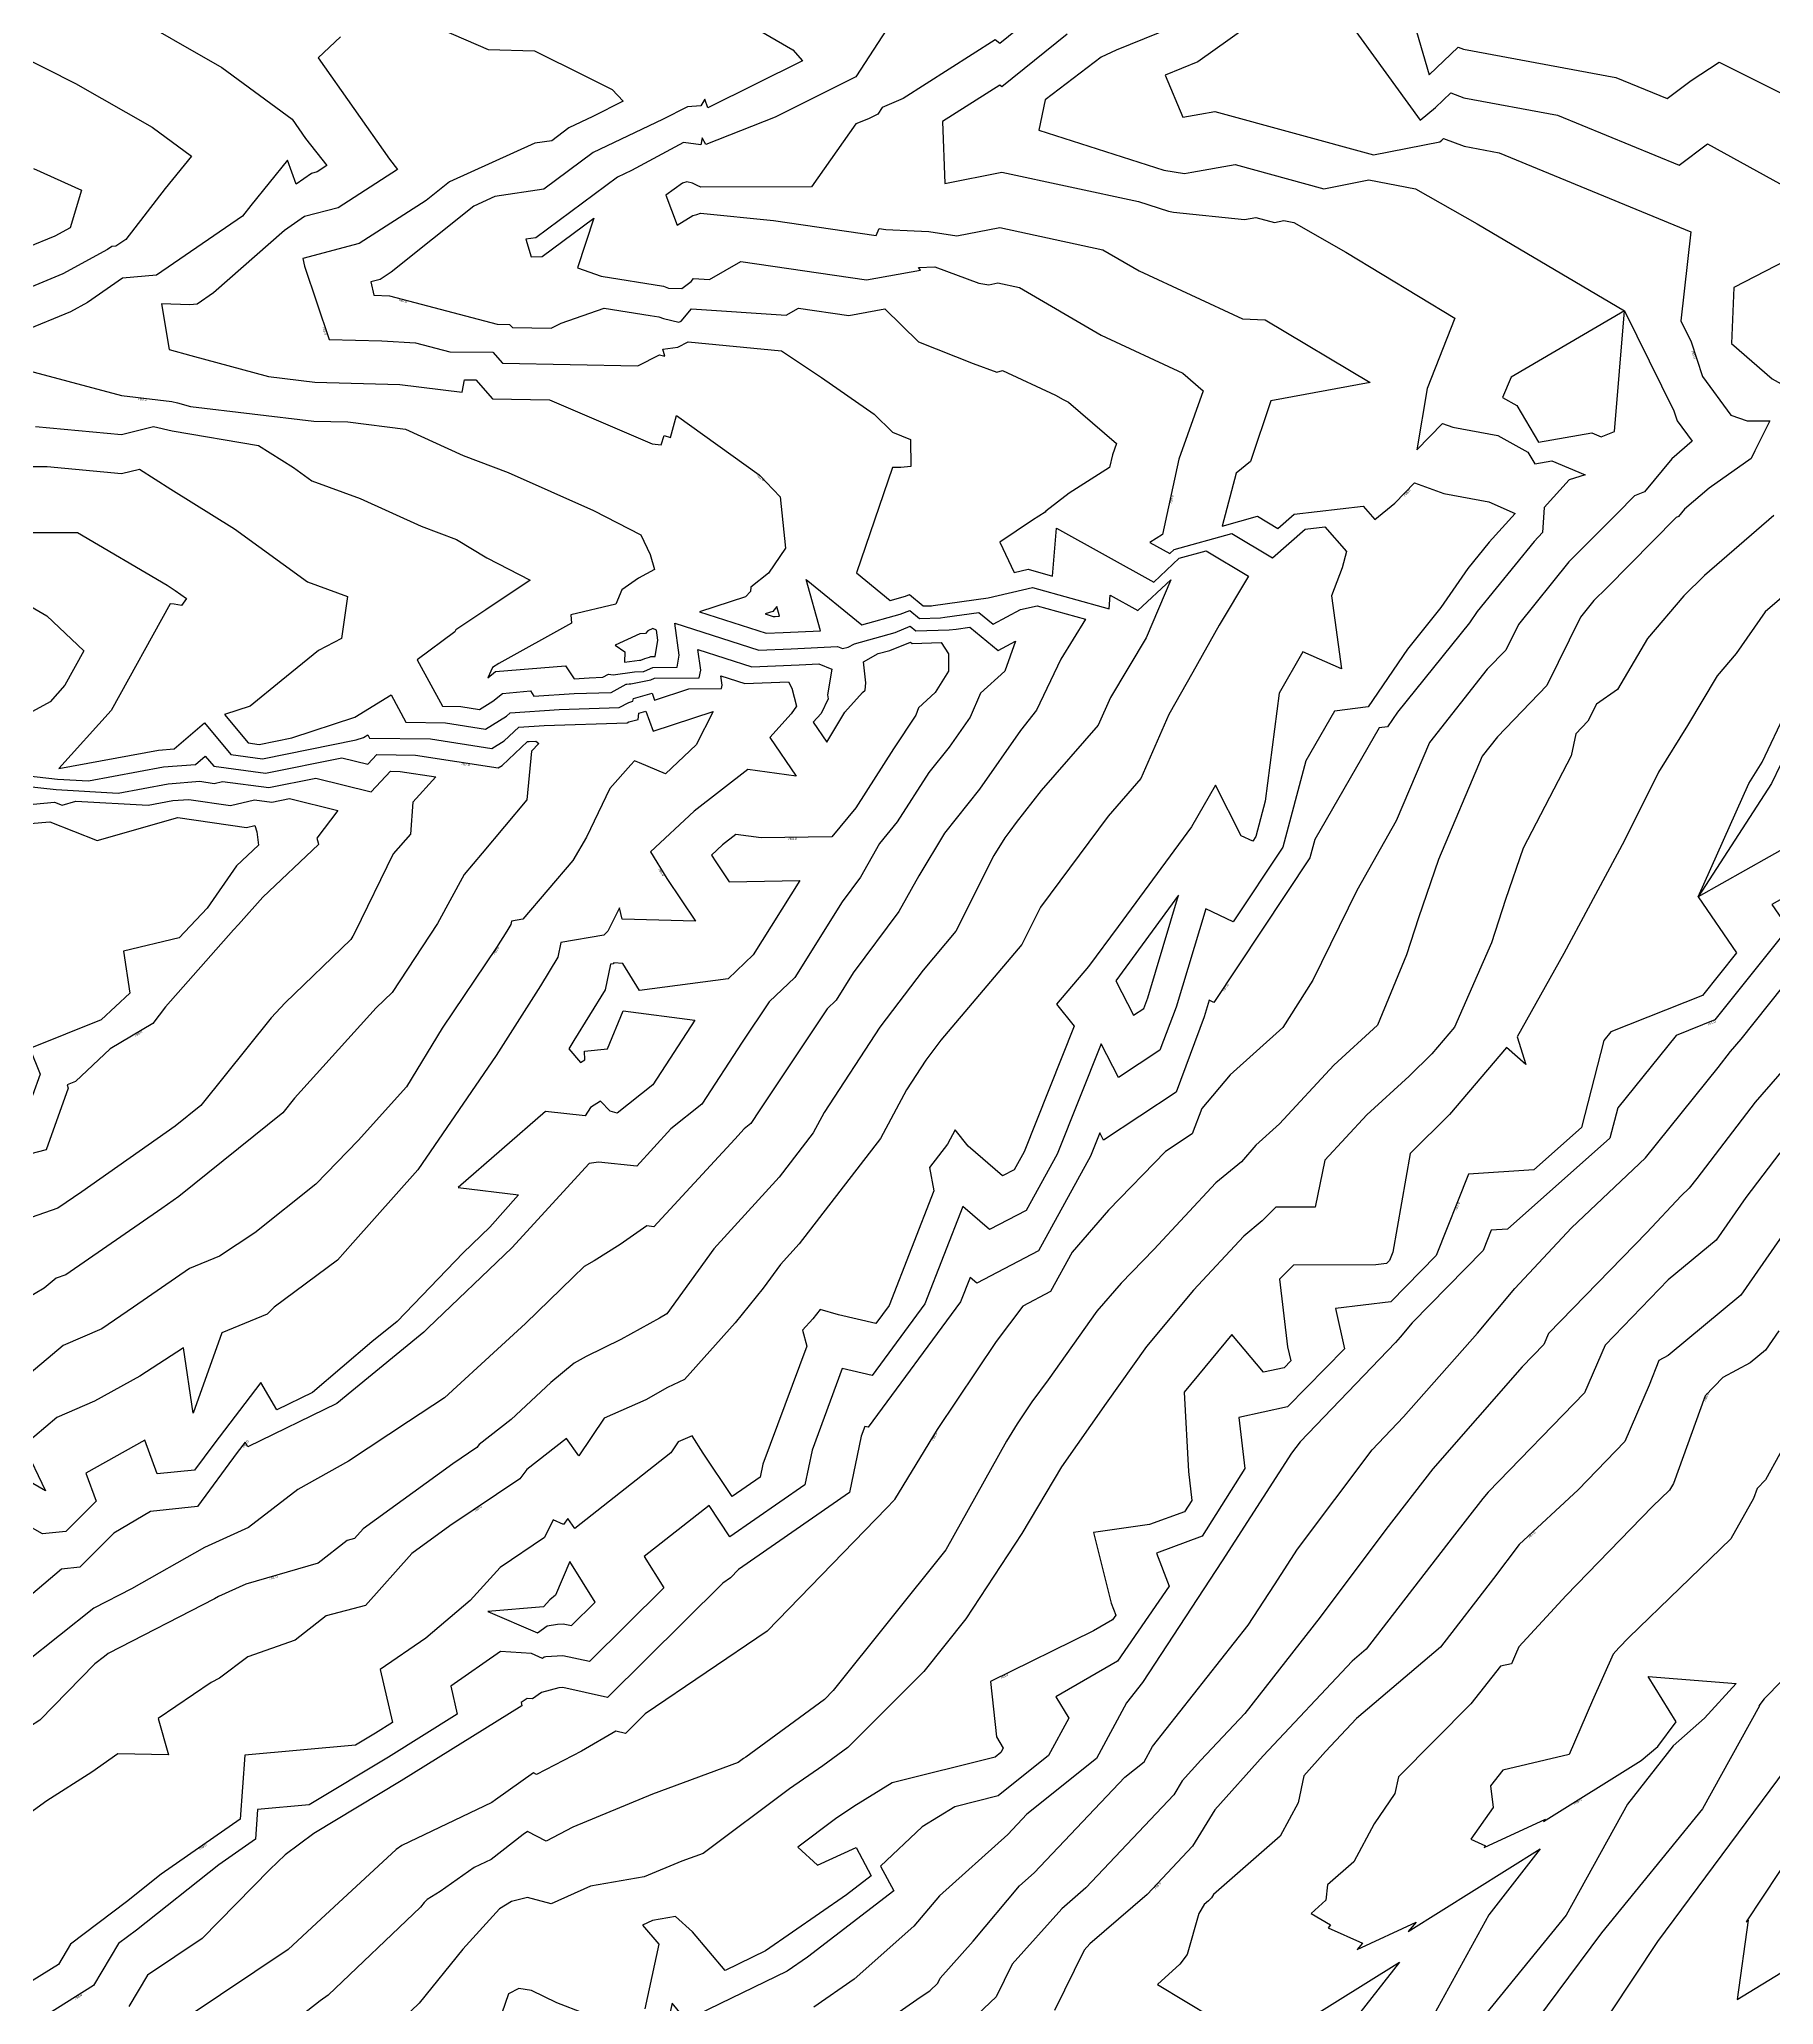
# Model space of a CAD drawing. Extents: x 1684434 to 1702565, y 997334 to 1000228.
# Drawn here: x 1700886.3 to 1701227.2, y 998999.5 to 999385.8 of the extents above; entities that cross this region are included whole.
import ezdxf

# ---------------------------------------------------------------- set-up
doc = ezdxf.new("R2010")
doc.units = 0
doc.layers.add('Default', color=7, linetype='Continuous')

msp = doc.modelspace()

# ---------------------------------------------------------------- linework, layer by layer
at = {"layer": 'Default'}
for points in [[(1700938.49, 999399.44), (1700974.48, 999383.74), (1700983.57, 999383.47), (1700993.5, 999378.59), (1700998.89, 999375.91), (1701001.03, 999373.6), (1700995.1, 999370.58), (1700990.37, 999368.33), (1700986.99, 999365.82), (1700983.66, 999365.32), (1700966.92, 999357.77), (1700962.29, 999354.06), (1700949.13, 999345.61), (1700938.05, 999342.66), (1700938.41, 999341.17), (1700943.22, 999326.73), (1700953.58, 999326.5), (1700960.19, 999326.12), (1700966.93, 999324.35), (1700975.38, 999324.27), (1700977.29, 999322.1), (1701003.94, 999321.59), (1701008.18, 999323.77), (1701009.23, 999323.46), (1701008.84, 999324.85), (1701011.8, 999325.28), (1701013.81, 999326.32), (1701032.18, 999324.54), (1701040.04, 999319.3), (1701050.39, 999312.06), (1701053.98, 999308.52), (1701057.51, 999307.13), (1701057.6, 999301.82), (1701055.64, 999301.58), (1701053.95, 999301.59), (1701046.9, 999280.9), (1701053.53, 999275.47), (1701056.55, 999276.32), (1701057.29, 999276.61), (1701060.02, 999274.38), (1701061.66, 999274.43), (1701061.99, 999274.48), (1701072.77, 999275.96), (1701081.51, 999278.03), (1701096.53, 999273.81), (1701096.74, 999276.49), (1701102.22, 999273.47), (1701108.68, 999279.53), (1701103.82, 999268.12), (1701096.79, 999256.41), (1701094.4, 999250.97), (1701083.22, 999238.1), (1701078.25, 999231.85), (1701077.06, 999230.13), (1701076.03, 999228.84), (1701073.92, 999225.33), (1701066.44, 999210.45), (1701059.98, 999202.79), (1701051.47, 999191.59), (1701040.52, 999174.83), (1701038.36, 999170.82), (1701031.69, 999162.14), (1701018.83, 999148.04), (1701009.62, 999135.29), (1701008.18, 999134.38), (1701000.59, 999130.19), (1700993.76, 999126.87), (1700991.4, 999125.53), (1700986.84, 999121.77), (1700979.02, 999114.51), (1700972.7, 999109.59), (1700972.24, 999108.96), (1700967.53, 999105.79), (1700949.93, 999092.98), (1700948.24, 999091.09), (1700946.81, 999090.72), (1700941.1, 999086.27), (1700926.89, 999082.15), (1700921.46, 999079.69), (1700920.69, 999079.25), (1700899.79, 999068.51), (1700899.06, 999067.93), (1700897.2, 999066.45), (1700886.39, 999055.37), (1700878.21, 999050.17)], [(1701020, 999392), (1701034.4, 999383.66), (1701036.29, 999381.52), (1701017.66, 999372.28), (1701017.06, 999373.97), (1701016.31, 999372.69), (1701013.69, 999372.49), (1701008.75, 999369.97), (1700995.15, 999363.5), (1700985.41, 999356.29), (1700975.83, 999354.85), (1700971.65, 999352.97), (1700955.46, 999339.98), (1700953.26, 999338.57), (1700951.42, 999338.08), (1700952.04, 999335.5), (1700955.11, 999335.32), (1700976.28, 999329.74), (1700978.7, 999329.72), (1700979.25, 999329.1), (1700986.86, 999328.95), (1700988.87, 999329.98), (1700997.28, 999332.9), (1701006.37, 999331.49), (1701008.03, 999331.23), (1701008.98, 999330.86), (1701011.94, 999330.15), (1701012.42, 999330.34), (1701014.46, 999332.8), (1701033.05, 999331.52), (1701035.52, 999332.93), (1701045.41, 999331.5), (1701052.47, 999332.77), (1701059.05, 999326.28), (1701069.85, 999322.03), (1701074.45, 999320.34), (1701075.59, 999320.63), (1701085.99, 999315.84), (1701087.54, 999314.94), (1701088.54, 999314.47), (1701097.98, 999306.3), (1701097.19, 999304.06), (1701096.65, 999301.6), (1701088.68, 999296.54), (1701084.14, 999293.01), (1701083.95, 999292.82), (1701081.49, 999291.23), (1701075.1, 999286.92), (1701077.86, 999280.96), (1701080.64, 999281.62), (1701085.42, 999280.27), (1701086.18, 999289.67), (1701105.35, 999279.09), (1701110.34, 999283.77), (1701115.62, 999285.24), (1701123.98, 999280.25), (1701118.19, 999270.64), (1701113.03, 999261.35), (1701108.32, 999253.02), (1701102.79, 999240.46), (1701096.37, 999233.07), (1701083.09, 999215.2), (1701079.4, 999207.86), (1701063.49, 999189.02), (1701060.54, 999185.13), (1701056.73, 999179.3), (1701051.59, 999169.72), (1701035.65, 999149), (1701031.97, 999144.97), (1701028.58, 999140.28), (1701023.06, 999133.5), (1701013.07, 999122.38), (1701009.76, 999120.77), (1701005.47, 999118.34), (1700997.29, 999114.76), (1700992.32, 999107.33), (1700989.9, 999110.77), (1700982.08, 999104.67), (1700980.73, 999102.83), (1700966.97, 999093.56), (1700959.52, 999088.15), (1700950.37, 999077.91), (1700942.64, 999075.87), (1700936.53, 999071.11), (1700927.27, 999067.83), (1700921.7, 999063.62), (1700920.04, 999062.77), (1700909.66, 999055.75), (1700911.64, 999048.59), (1700901.69, 999048.8), (1700896.59, 999045.16), (1700887.72, 999039.57), (1700879.36, 999033.48)], [(1700902.68, 999391.36), (1700922.13, 999380.19), (1700935.95, 999370.07), (1700938.62, 999366.28), (1700942.8, 999360.94), (1700940.85, 999359.69), (1700939.75, 999359.4), (1700936.74, 999357.3), (1700935.07, 999361.98), (1700927.85, 999353.12), (1700926.23, 999351.01), (1700909.29, 999339.4), (1700902.59, 999338.82), (1700895.73, 999334.02), (1700892.42, 999332.21), (1700883.15, 999328.36)], [(1701130.11, 999392.79), (1701113.97, 999381.3), (1701107.6, 999378.73), (1701111.01, 999370.47), (1701114.36, 999371.02), (1701117.32, 999371.55), (1701148.5, 999363.03), (1701161.55, 999365.61), (1701161.94, 999365.95), (1701162.3, 999366.29), (1701166.34, 999364.74), (1701173.24, 999363.47), (1701210.92, 999347.9), (1701208.9, 999330.42), (1701210.94, 999326.28), (1701213.18, 999319.51), (1701218.78, 999311.9), (1701221.95, 999310.74), (1701226.41, 999310.78), (1701223.49, 999304.89), (1701222.74, 999303.37), (1701214.47, 999297.54), (1701209.63, 999293.39), (1701208.47, 999291.97), (1701208.04, 999291.8), (1701194.38, 999277.95), (1701191.86, 999275.43), (1701189.24, 999272.18), (1701182.59, 999258.72), (1701172.91, 999248.66), (1701169.9, 999244.86), (1701161.3, 999224.57), (1701157.36, 999213.11), (1701154.98, 999205.84), (1701149.28, 999191.96), (1701140.72, 999184.15), (1701130.04, 999172.63), (1701125.38, 999168.41), (1701122.6, 999165.14), (1701117.55, 999160.99), (1701105.34, 999147.89), (1701098.92, 999141.28), (1701094.15, 999135.79), (1701084.6, 999122.27), (1701081.37, 999117.96), (1701078.47, 999113.64), (1701076.38, 999110.2), (1701064.44, 999088.87), (1701042.33, 999061.23), (1701040.58, 999059.48), (1701025.11, 999048.15), (1701024.7, 999047.87), (1701023.64, 999047.07), (1701006.81, 999040.85), (1700991.14, 999034.37), (1700985.87, 999031.63), (1700982.25, 999033.53), (1700981.37, 999032.91), (1700975.06, 999028.04), (1700971.76, 999026.45), (1700965.04, 999021.75), (1700962.48, 999020.17), (1700961.9, 999019.53), (1700961.2, 999018.67), (1700943.06, 999001.35), (1700941.44, 999000.24), (1700919.69, 998983.19)], [(1701141.76, 999391.83), (1701157.69, 999369.83), (1701160.69, 999372.36), (1701163.72, 999375.25), (1701166.28, 999374.27), (1701184.69, 999370.87), (1701208.57, 999361), (1701214.14, 999365.21), (1701233.41, 999354.61)], [(1701155.75, 999391.55), (1701159.44, 999378.77), (1701165.14, 999384.2), (1701166.22, 999383.79), (1701196.13, 999378.28), (1701206.23, 999374.1), (1701210.96, 999377.68), (1701216.45, 999381.23), (1701253.57, 999362.74)], [(1701053.68, 999389.03), (1701046.75, 999378.41), (1701030.93, 999370.42), (1701017.29, 999365.08), (1701016.56, 999366.36), (1701016.32, 999365), (1701012.88, 999365.45), (1701002.68, 999359.98), (1700999.93, 999358.67), (1700983.84, 999346.76), (1700981.9, 999346.47), (1700982.97, 999343.03), (1700985.12, 999343.07), (1700995.29, 999350.6), (1700992.07, 999340.82), (1700996.73, 999339.17), (1701008.98, 999337.23), (1701009.93, 999336.86), (1701012.58, 999336.76), (1701014.38, 999338.16), (1701014.88, 999338.77), (1701017.98, 999338.56), (1701024.15, 999342.07), (1701048.86, 999338.49), (1701059.45, 999340.4), (1701059.08, 999340.9), (1701062.29, 999341.01), (1701070.94, 999337.83), (1701072.89, 999337.52), (1701074.68, 999337.86), (1701078.94, 999336.95), (1701095, 999327.59), (1701111.03, 999320.14), (1701115.02, 999316.68), (1701110.27, 999303.26), (1701107.03, 999288.45), (1701104.54, 999286.87), (1701108.48, 999284.7), (1701109.31, 999285.48), (1701120.67, 999288.63), (1701128.68, 999283.86), (1701135.11, 999289.48), (1701138.97, 999289.93), (1701143.23, 999285.09), (1701142.34, 999281.87), (1701140.24, 999276.36), (1701142.26, 999262.05), (1701134.6, 999265.4), (1701129.97, 999257.22), (1701127.23, 999236.01), (1701125.4, 999229.08), (1701124.78, 999228.16), (1701122.51, 999229.22), (1701117.44, 999239.18), (1701112.72, 999230.95), (1701098.32, 999211.36), (1701092.51, 999203.54), (1701086.23, 999196.11), (1701089.65, 999191.79), (1701079.82, 999167.09), (1701077.88, 999163.56), (1701075.59, 999162.35), (1701068.83, 999168.21), (1701066.3, 999171.41), (1701064.81, 999168.63), (1701061.25, 999163.99), (1701062.12, 999159.42), (1701053.31, 999136.87), (1701050.71, 999133.35), (1701043.34, 999135.08), (1701039.74, 999136.1), (1701038.28, 999134.3), (1701036.26, 999132.07), (1701037.11, 999128.91), (1701028.49, 999105.73), (1701027.96, 999103.17), (1701022.45, 999099.34), (1701016.75, 999107.87), (1701014.61, 999111.28), (1701011.85, 999110.08), (1701010.43, 999107.95), (1700991.5, 999093.07), (1700990.18, 999095.05), (1700989.32, 999093.88), (1700987.29, 999094.75), (1700985.59, 999091.29), (1700976.85, 999085.41), (1700970.98, 999078.9), (1700962.23, 999071.54), (1700953.28, 999065.38), (1700955.72, 999054.94), (1700952.34, 999052.84), (1700948.44, 999050.5), (1700926.66, 999048.49), (1700925.75, 999035.92), (1700910.24, 999025.11), (1700903.4, 999019.67), (1700892.39, 999011.37), (1700890.01, 999007.4), (1700884.87, 999004.16)], [(1701080.2, 999389.05), (1701075.05, 999384.9), (1701074.18, 999385.63), (1701056.09, 999374.15), (1701051.93, 999372.32), (1701051.12, 999371.07), (1701049.26, 999370.14), (1701046.79, 999369.17), (1701038.07, 999356.79), (1701016.28, 999356.67), (1701015.56, 999357.03), (1701014.67, 999357.47), (1701013.55, 999357.71), (1701012.68, 999357.45), (1701009.43, 999355.14), (1701011.62, 999349.24), (1701014.7, 999351.1), (1701015.5, 999351.33), (1701016.23, 999351.6), (1701030.58, 999350.11), (1701050.78, 999347.19), (1701051.35, 999348.57), (1701052.67, 999348.36), (1701058.21, 999348.14), (1701061.12, 999347.97), (1701066.6, 999347.1), (1701075.08, 999348.74), (1701095.33, 999344.4), (1701102.47, 999340.24), (1701122.74, 999330.82), (1701127.22, 999330.61), (1701147.84, 999318.3), (1701128.34, 999314.68), (1701124.32, 999302.75), (1701121.55, 999300.47), (1701118.74, 999290.09), (1701125.72, 999292.03), (1701129.73, 999289.64), (1701132.94, 999292.45), (1701146.48, 999294.03), (1701148.79, 999291.39), (1701152.7, 999294.58), (1701156.61, 999298.56), (1701162.36, 999296.46), (1701171.16, 999294.84), (1701176.38, 999292.56), (1701171.28, 999286.9), (1701167.08, 999281.74), (1701161.78, 999274.09), (1701155.2, 999265.92), (1701147.48, 999254.53), (1701140.83, 999253.69), (1701135.19, 999243.93), (1701130.71, 999226.99), (1701120.96, 999212.31), (1701115.53, 999214.84), (1701109.71, 999195.53), (1701106.54, 999187.06), (1701098.37, 999181.68), (1701094.96, 999188.3), (1701086.36, 999166.67), (1701080.27, 999155.59), (1701073.07, 999151.81), (1701067.8, 999156.37), (1701060.33, 999137.24), (1701049.96, 999123.16), (1701044.11, 999124.53), (1701038.15, 999108.48), (1701036.74, 999101.67), (1701022.02, 999091.44), (1701017.93, 999097.57), (1701005.19, 999087.55), (1701009.03, 999081.43), (1700994.42, 999066.91), (1700989.19, 999068.07), (1700985.82, 999067.82), (1700985.48, 999067.77), (1700985.16, 999067.54), (1700983.02, 999068.47), (1700976.94, 999068.86), (1700967.13, 999062.11), (1700968.43, 999056.57), (1700954.88, 999048.15), (1700939.29, 999038.77), (1700929.17, 999037.84), (1700928.75, 999032), (1700921.55, 999026.98), (1700905.37, 999014.12), (1700901.86, 999011.48), (1700896.93, 999003.27), (1700886.28, 998996.55)], [(1701088.33, 999386.77), (1701075.47, 999376.4), (1701075.07, 999376.74), (1701063.77, 999369.57), (1701064.24, 999357.44), (1701075.49, 999359.61), (1701102.33, 999353.86), (1701108.25, 999351.98), (1701109.23, 999351.81), (1701123.19, 999350.35), (1701125.37, 999350.74), (1701129.04, 999349.74), (1701130.9, 999350.11), (1701132.84, 999349.74), (1701143.1, 999343.91), (1701164.48, 999330.93), (1701159.06, 999317.12), (1701157.01, 999305.07), (1701162.11, 999310.26), (1701164.11, 999309.53), (1701172.97, 999307.89), (1701178.88, 999304.64), (1701180.25, 999302.35), (1701183.57, 999302.93), (1701190.11, 999300.16), (1701187, 999299.15), (1701182.08, 999293.73), (1701181.74, 999288.83), (1701180.12, 999287.03), (1701168.91, 999273.28), (1701167.4, 999271.09), (1701153.23, 999253.49), (1701151.3, 999250.65), (1701149.64, 999250.44), (1701136.97, 999228.48), (1701136.02, 999224.91), (1701117.14, 999196.45), (1701116.23, 999196.88), (1701115.26, 999193.66), (1701109.72, 999178.85), (1701095.42, 999169.42), (1701094.71, 999170.81), (1701092.89, 999166.26), (1701082.66, 999147.62), (1701070.54, 999141.26), (1701069.23, 999142.4), (1701067.36, 999137.62), (1701049.2, 999112.96), (1701048.51, 999113.12), (1701047.82, 999111.24), (1701045.52, 999100.17), (1701023.69, 999085), (1701022.12, 999083.37), (1701020.61, 999082.35), (1700997.96, 999059.85), (1700989.17, 999061.79), (1700988.4, 999061.74), (1700984.96, 999060.82), (1700983.19, 999059.56), (1700982.14, 999059.63), (1700980.98, 999058.84), (1700981.14, 999058.19), (1700957.41, 999043.45), (1700940.25, 999033.12), (1700934.57, 999028.95), (1700931.57, 999026.02), (1700918.25, 999012.47), (1700907.54, 999005.26), (1700903.85, 998999.13)], [(1701111.7, 999389.18), (1701097.96, 999383.62), (1701095.01, 999382.24), (1701083.98, 999373.88), (1701082.71, 999367.88), (1701107.29, 999360.06), (1701111.35, 999359.37), (1701112.84, 999359.61), (1701121.34, 999361.15), (1701138.77, 999356.38), (1701147.62, 999358.14), (1701156.79, 999356.38), (1701168.89, 999349.51), (1701197.85, 999332.36), (1701207.54, 999312.72), (1701208.18, 999310.78), (1701211.15, 999306.74), (1701207.17, 999303.32), (1701201.82, 999296.8), (1701199.84, 999296.02), (1701196.43, 999292.56), (1701186.89, 999283.04), (1701176.99, 999270.75), (1701174.5, 999265.7), (1701170.87, 999261.93), (1701159.51, 999247.56), (1701152.98, 999232.16), (1701145.24, 999218.47), (1701136.6, 999200.85), (1701130.68, 999191.55), (1701120.37, 999182.23), (1701114.76, 999175.61), (1701112.9, 999170.63), (1701107.66, 999167.18), (1701096.45, 999155.63), (1701089.31, 999147.41), (1701085.05, 999139.66), (1701079.58, 999136.78), (1701074.37, 999129.83), (1701062.74, 999112.55), (1701054.39, 999098.75), (1701054.3, 999098.61), (1701052.81, 999097.08), (1701029.36, 999072.9), (1701005.36, 999056.61), (1701001.5, 999052.78), (1700999.56, 999053.21), (1700992.81, 999049.31), (1700984, 999044.72), (1700983.4, 999045.03), (1700975.91, 999039.75), (1700975.21, 999039.21), (1700957.53, 999030.73), (1700956.42, 999029.95), (1700940.72, 999015.5), (1700935.21, 999010.29), (1700915.36, 998997.04)], [(1700881.88, 999382.91), (1700893.41, 999377.1), (1700908.44, 999368.47), (1700916.17, 999362.81), (1700910.98, 999356.44), (1700903.27, 999346.44), (1700901.28, 999345.07), (1700900.5, 999345.01), (1700899.69, 999344.44), (1700890.86, 999339.64), (1700871.94, 999331.77)], [(1700945.44, 999386.22), (1700941.07, 999382.1), (1700955.12, 999362.17), (1700956.69, 999360.17), (1700944.99, 999352.65), (1700938.41, 999350.9), (1700934.47, 999348.15), (1700920.5, 999335.92), (1700917.29, 999333.72), (1700915.85, 999333.59), (1700910.31, 999333.74), (1700911.79, 999324.82), (1700916.07, 999323.6), (1700931.33, 999319.45), (1700940.43, 999318.37), (1700957.11, 999317.9), (1700969.41, 999316.38), (1700969.82, 999318.84), (1700972.07, 999318.82), (1700975.34, 999315.09), (1700986.54, 999314.88), (1701006.7, 999306.25), (1701008.5, 999306.04), (1701009.1, 999307.86), (1701010.33, 999307.47), (1701011.51, 999311.84), (1701027.77, 999300.13), (1701031.9, 999295.86), (1701032.93, 999285.76), (1701029.63, 999280.81), (1701026.14, 999278.07), (1701026.06, 999277.21), (1701025.05, 999276.2), (1701016.01, 999273.21), (1701029.12, 999269.02), (1701032.48, 999269.16), (1701039.81, 999269.49), (1701037.03, 999279.61), (1701047.97, 999270.65), (1701055.51, 999272.76), (1701057.37, 999273.5), (1701059.3, 999271.92), (1701063.39, 999272.05), (1701064.23, 999272.16), (1701070.97, 999273.08), (1701073.74, 999270.78), (1701079.1, 999273.67), (1701082.38, 999274.44), (1701091.94, 999271.76), (1701087.05, 999263.91), (1701082.26, 999253.88), (1701079.12, 999249.92), (1701071.07, 999238.37), (1701064.17, 999229.75), (1701059.14, 999221.37), (1701055.19, 999214.34), (1701046.27, 999202.27), (1701042.92, 999196.92), (1701041.1, 999195.19), (1701027.87, 999175.32), (1701026.14, 999172.68), (1701024.81, 999171.61), (1701022.96, 999169.59), (1701007.07, 999152.36), (1701005.69, 999152.53), (1701000.43, 999148.88), (1700995.34, 999145.65), (1700993.36, 999144.56), (1700991.18, 999142.46), (1700981.84, 999133.39), (1700976.32, 999128.34), (1700965.92, 999118.73), (1700958.84, 999114.12), (1700947.01, 999106.32), (1700937.1, 999100.76), (1700927.4, 999093.26), (1700918.71, 999089.32), (1700904.39, 999081.2), (1700897.01, 999077.41), (1700883.46, 999066.66)], [(1700885.13, 999360.34), (1700894.55, 999356.08), (1700892.33, 999348.7), (1700889.31, 999347.06), (1700883.9, 999344.81)], [(1701241.82, 999348.56), (1701219.32, 999336.98), (1701218.92, 999325.96), (1701226.9, 999319), (1701230.56, 999317.01)], [(1701197.85, 999332.36), (1701175.55, 999319.38), (1701173.87, 999315.35), (1701176.67, 999313.81), (1701180.96, 999306.6), (1701191.41, 999308.43), (1701193.27, 999307.64), (1701195.87, 999308.69), (1701197.85, 999332.36)], [(1700881.31, 999321.39), (1700902.42, 999315.76), (1700912.33, 999314.6), (1700913.42, 999314.29), (1700915.96, 999313.6), (1700940.23, 999310.73), (1700946.9, 999310.54), (1700958.24, 999309.14), (1700969.59, 999303.95), (1700978.44, 999300.61), (1700995.22, 999293.12), (1701004.51, 999288.37), (1701006.34, 999284.51), (1701007.2, 999281.56), (1701004.03, 999279.83), (1701000.8, 999277.53), (1700999.57, 999274.73), (1700990.75, 999272.63), (1700990.87, 999271), (1700976.62, 999263.08), (1700975.34, 999262.26), (1700974.44, 999260.28), (1700975.92, 999261.47), (1700989.69, 999262.64), (1700991.37, 999260.09), (1700994.33, 999260.28), (1700997.05, 999260.37), (1700998.17, 999260.98), (1700999.06, 999260.82), (1701003.23, 999261.41), (1701004.94, 999261.48), (1701005.07, 999261.53), (1701005.23, 999261.57), (1701006.85, 999262.31), (1701011.65, 999262.37), (1701012.07, 999264.7), (1701011.2, 999271), (1701027.73, 999265.72), (1701034.05, 999265.99), (1701043.16, 999266.39), (1701044.13, 999266.01), (1701045.29, 999266.3), (1701046.5, 999266.97), (1701054.48, 999269.2), (1701057.45, 999270.38), (1701058.58, 999269.47), (1701065.12, 999269.66), (1701066.47, 999269.84), (1701069.17, 999270.21), (1701074.71, 999265.6), (1701078.14, 999267.45), (1701076.07, 999261.58), (1701071.3, 999257.24), (1701069.22, 999252.54), (1701065.09, 999246.61), (1701061.1, 999241.63), (1701054.91, 999231.94), (1701051.4, 999227.73), (1701047.66, 999221.06), (1701044.09, 999216.23), (1701034.76, 999201.37), (1701029.7, 999196.57), (1701024.41, 999188.62), (1701016.52, 999176.48), (1701010.39, 999171.61), (1701003.7, 999164.28), (1700996.21, 999165.07), (1700994.36, 999164.78), (1700979.16, 999148.21), (1700962.69, 999132.53), (1700961.87, 999131.68), (1700947.68, 999120.09), (1700944.76, 999117.61), (1700927.23, 999109.13), (1700926.71, 999110.02), (1700925.17, 999108.01), (1700917.34, 999097.39), (1700908.13, 999096.43), (1700900.9, 999092.14), (1700894.24, 999085.45), (1700890.65, 999085.1), (1700872.75, 999069.91)], [(1700885.53, 999309.68), (1700902.42, 999308.08), (1700908.73, 999309.67), (1700912.41, 999308.83), (1700929.32, 999305.93), (1700936.22, 999301.6), (1700939.82, 999299), (1700949.32, 999295.53), (1700961.31, 999290.05), (1700968.27, 999287.42), (1700974.25, 999283.83), (1700982.76, 999279.44), (1700974.06, 999273.6), (1700968.11, 999269.72), (1700967.92, 999269.3), (1700960.55, 999263.79), (1700965.49, 999254.66), (1700969.11, 999254.6), (1700972.76, 999254.03), (1700975.39, 999255.66), (1700977.3, 999257.2), (1700982.82, 999257.67), (1700983.48, 999256.65), (1700991.39, 999257.15), (1700998.65, 999257.38), (1701001.64, 999259.02), (1701001.74, 999259), (1701002.23, 999259.07), (1701002.51, 999259.08), (1701006.5, 999259.84), (1701007.2, 999260.16), (1701016, 999260.27), (1701016.27, 999261.77), (1701015.71, 999265.82), (1701026.34, 999262.42), (1701035.61, 999262.81), (1701039.47, 999262.99), (1701042.07, 999261.96), (1701041.22, 999256.93), (1701041.31, 999256.13), (1701039.94, 999253.26), (1701038.39, 999251.55), (1701041.09, 999247.6), (1701044.62, 999253.48), (1701048.08, 999257.35), (1701048.57, 999257.85), (1701048.73, 999259.27), (1701048.28, 999263.42), (1701051.17, 999265.01), (1701053.45, 999265.65), (1701057.53, 999267.27), (1701057.86, 999267.01), (1701063.52, 999267.18), (1701064.96, 999264.96), (1701065.01, 999261.59), (1701064.33, 999260.5), (1701062.34, 999257.35), (1701059.05, 999254.35), (1701058.59, 999252.93), (1701054.18, 999246.31), (1701046.75, 999234.68), (1701042.05, 999229.03), (1701028.16, 999228.8), (1701023.2, 999229.47), (1701020.56, 999227.43), (1701018.42, 999225.42), (1701019.23, 999224.11), (1701021.87, 999220.18), (1701035.76, 999220.41), (1701026.61, 999205.82), (1701021.64, 999201.11), (1701004.21, 999198.81), (1701000.96, 999204.14), (1700999.21, 999204.23), (1700999.04, 999204.06), (1700998.51, 999203.97), (1700997.47, 999198.94), (1700991.35, 999188.98), (1700990.33, 999187.37), (1700992.63, 999184.66), (1700993.52, 999185.21), (1700993.4, 999186.86), (1700997.97, 999187.31), (1701001.01, 999194.82), (1701015.14, 999192.98), (1701006.89, 999180.29), (1700999.83, 999174.68), (1700998.46, 999175.06), (1700996.59, 999177.04), (1700994.58, 999175.8), (1700993.59, 999174.14), (1700985.76, 999175.05), (1700968.58, 999160.07), (1700980.44, 999158.62), (1700974.84, 999152.26), (1700969.6, 999147.26), (1700956.58, 999133.77), (1700951.64, 999129.74), (1700939.96, 999119.81), (1700932.95, 999116.42), (1700929.83, 999121.74), (1700920.58, 999109.66), (1700916.8, 999104.54), (1700909.46, 999103.78), (1700906.98, 999110.4), (1700895.44, 999103.92), (1700897.43, 999098.41), (1700891.51, 999092.47), (1700886.87, 999092.01), (1700883.45, 999094.01)], [(1700873.56, 999301.77), (1700887.79, 999301.79), (1700902.42, 999300.41), (1700905.94, 999301.29), (1700912.13, 999297.35), (1700924.61, 999289.52), (1700939, 999279.11), (1700946.83, 999276.25), (1700945.65, 999267.98), (1700941.15, 999265.6), (1700933.81, 999259.64), (1700927.74, 999254.71), (1700922.67, 999253.04), (1700927.34, 999247.47), (1700929.49, 999247.18), (1700935.9, 999248.47), (1700948.28, 999252.55), (1700955.42, 999256.94), (1700958.33, 999251.55), (1700966.14, 999251.42), (1700973.99, 999250.2), (1700978.08, 999252.74), (1700978.8, 999253.41), (1700988.44, 999254.02), (1701000.25, 999254.4), (1701002.12, 999255.43), (1701002.96, 999255.65), (1701003.03, 999256.22), (1701006.71, 999257.26), (1701007.22, 999255.89), (1701013.95, 999258.09), (1701020.35, 999258.17), (1701020.47, 999258.84), (1701020.22, 999260.64), (1701024.94, 999259.13), (1701033.53, 999259.49), (1701034.17, 999258.22), (1701035.09, 999254.67), (1701034.04, 999253.16), (1701029.85, 999248.55), (1701035.03, 999240.96), (1701025.51, 999242.24), (1701014.96, 999234.06), (1701006.38, 999226.04), (1701009.62, 999220.79), (1701015.25, 999212.4), (1701000.81, 999212.83), (1701000.31, 999215.03), (1700998.03, 999210.49), (1700997.22, 999209.71), (1700988.81, 999208.21), (1700988.22, 999205.37), (1700984.76, 999199.73), (1700976.09, 999186.02), (1700960.69, 999163.57), (1700947.88, 999149.22), (1700944.9, 999145.79), (1700932.41, 999136.57), (1700931.05, 999135.21), (1700922.14, 999131.52), (1700916.54, 999115.72), (1700914.64, 999128.56), (1700906.04, 999122.99), (1700897.12, 999118.08), (1700889.73, 999114.89), (1700883.22, 999109.41), (1700887.49, 999100.45), (1700879.25, 999105.28)], [(1701227.22, 999292.17), (1701213.55, 999280.39), (1701209.5, 999276.4), (1701202.4, 999268), (1701196.45, 999257.99), (1701192.32, 999255.06), (1701190.68, 999251.74), (1701188.29, 999249.27), (1701187.36, 999244.91), (1701177.94, 999226.78), (1701174.48, 999216.69), (1701171.69, 999208.19), (1701164.41, 999191.57), (1701159.98, 999186.33), (1701155.53, 999181.96), (1701147.21, 999174.38), (1701138.92, 999165.43), (1701137.05, 999156.25), (1701129.33, 999156.23), (1701126.65, 999153.53), (1701123.02, 999150.54), (1701113.11, 999139.91), (1701103.88, 999128.82), (1701096, 999117.68), (1701087.19, 999105.19), (1701079.4, 999092.06), (1701068.39, 999075.33), (1701060.1, 999064.96), (1701045.21, 999050.02), (1701040.28, 999046.41), (1701033.73, 999041.93), (1701016.78, 999029.21), (1701012.58, 999027.66), (1701005.17, 999024.6), (1700994.61, 999022.76), (1700986.91, 999019.28), (1700982.21, 999020.51), (1700979.09, 999019.77), (1700976.7, 999018.3), (1700969.51, 999010.41), (1700960.96, 998999.79), (1700954.65, 998993.77)], [(1700875.08, 999288.82), (1700893.76, 999288.85), (1700911.4, 999278.44), (1700912.21, 999277.93), (1700913, 999277.43), (1700915.17, 999275.86), (1700914.22, 999274.45), (1700912.8, 999274.72), (1700911.99, 999274.78), (1700900.37, 999253.82), (1700890.09, 999242.42), (1700909.7, 999246.06), (1700912.76, 999246.3), (1700918.73, 999251.4), (1700923.94, 999245.18), (1700930.11, 999244.35), (1700948.54, 999248.07), (1700950, 999248.55), (1700950.83, 999249.07), (1700951.18, 999248.43), (1700963.16, 999248.24), (1700975.22, 999246.37), (1700977.66, 999247.88), (1700980.52, 999250.58), (1700985.5, 999250.89), (1701001.84, 999251.42), (1701002.16, 999251.59), (1701003.96, 999252.07), (1701004.11, 999253.31), (1701005.49, 999253.69), (1701006.95, 999249.75), (1701018.73, 999253.61), (1701015.41, 999247.09), (1701009.38, 999241.38), (1701004.26, 999243.57), (1701003.26, 999243.95), (1701002.54, 999243.15), (1700998.42, 999238.51), (1700993.85, 999228.95), (1700991.13, 999224.36), (1700981.3, 999212.85), (1700979.11, 999212.46), (1700978.97, 999211.8), (1700978.16, 999210.48), (1700976.14, 999207.28), (1700965.46, 999191.41), (1700958.43, 999179.89), (1700948.95, 999169.32), (1700940.62, 999160.76), (1700928.65, 999151.18), (1700921.66, 999146.59), (1700915.77, 999144.14), (1700904.78, 999136.6), (1700898.55, 999132.33), (1700890.97, 999129.06), (1700883.4, 999122.68)], [(1701236.13, 999282.31), (1701225.48, 999273.21), (1701219.81, 999265.07), (1701216.09, 999260.66), (1701210.27, 999250.89), (1701204.51, 999241.75), (1701197.85, 999228.26), (1701190.72, 999215.01), (1701185.95, 999206.09), (1701176.74, 999189.7), (1701178.48, 999184.28), (1701174.66, 999187.61), (1701163.48, 999174.41), (1701155.73, 999166.8), (1701152.3, 999147.35), (1701151.66, 999145.74), (1701151.1, 999145.17), (1701148.95, 999144.91), (1701132.77, 999144.85), (1701130.03, 999142.09), (1701131.62, 999128.75), (1701132.25, 999125.99), (1701130.93, 999124.66), (1701126.88, 999123.78), (1701120.64, 999131.18), (1701111.33, 999119.86), (1701112.13, 999104.25), (1701112.79, 999098.6), (1701111.4, 999096.37), (1701104.51, 999093.83), (1701093.45, 999092.27), (1701096.98, 999078.37), (1701097.87, 999076.05), (1701097.24, 999075.13), (1701093.51, 999072.97), (1701073.24, 999063.02), (1701074.4, 999052.1), (1701075.75, 999049.92), (1701075.28, 999049.05), (1701074.12, 999048.12), (1701053.92, 999043.09), (1701046.38, 999038.46), (1701042.76, 999035.98), (1701035.35, 999030.43), (1701039.24, 999026.92), (1701046.8, 999030.34), (1701049.81, 999024.77), (1701044.96, 999021.04), (1701029.01, 999010.06), (1701021.07, 999006.22), (1701014.64, 999013.78), (1701011.31, 999016.79), (1701006.78, 999016), (1701004.85, 999015.13), (1701008.05, 999011.39), (1701005.28, 998998.69)], [(1700881.94, 999275.88), (1700887.72, 999272.47), (1700895.05, 999265.56), (1700891.31, 999258.82), (1700888.37, 999255.56), (1700881.31, 999251.7)], [(1701031.24, 999274.3), (1701030.48, 999273.31), (1701028.97, 999272.81), (1701030.51, 999272.32), (1701030.91, 999272.33), (1701031.77, 999272.37), (1701031.24, 999274.3)], [(1701007.59, 999269.64), (1701006.87, 999269.95), (1701005.9, 999269.49), (1701005.41, 999268.96), (1701004.33, 999268.89), (1700999.46, 999266.66), (1701001.36, 999265.36), (1701001.29, 999263.34), (1701004.23, 999263.75), (1701004.51, 999263.76), (1701005.28, 999264.05), (1701006.23, 999264.34), (1701006.5, 999264.46), (1701007.3, 999264.47), (1701007.87, 999267.64), (1701007.59, 999269.64)], [(1701235.62, 999230.31), (1701212.32, 999217.22), (1701222.31, 999239.51), (1701224.89, 999243.68), (1701229.71, 999253.8)], [(1700874.9, 999242.02), (1700889.85, 999240.35), (1700895.94, 999240.02), (1700910.65, 999242.75), (1700916.98, 999243.25), (1700918.88, 999244.87), (1700920.54, 999242.89), (1700930.73, 999241.52), (1700945.76, 999244.55), (1700950.82, 999243.3), (1700952.59, 999245.18), (1700960.19, 999245.06), (1700976.45, 999242.54), (1700977.23, 999243.02), (1700982.24, 999247.74), (1700982.56, 999247.76), (1700983.89, 999247.81), (1700984.45, 999247.32), (1700982.99, 999245.82), (1700982.12, 999236.31), (1700973.34, 999225.79), (1700969.76, 999221.58), (1700964.56, 999211.99), (1700955.63, 999198.41), (1700952.5, 999195.4), (1700936.44, 999177.65), (1700934.12, 999174.77), (1700913.71, 999158.32), (1700910.35, 999155.95), (1700891.48, 999142.95), (1700889.58, 999142.28), (1700887.2, 999140.27), (1700862.42, 999125.62)], [(1701232.03, 999250.5), (1701226.78, 999239.49), (1701212.32, 999217.22), (1701219.85, 999206.22), (1701213.16, 999197.84), (1701195.15, 999190.66), (1701193.81, 999188.99), (1701189.38, 999171.87), (1701180.02, 999163.57), (1701167.22, 999162.73), (1701160.85, 999146.72), (1701151.93, 999137.64), (1701141.04, 999136.3), (1701142.83, 999128.38), (1701131.63, 999116.99), (1701122.03, 999114.91), (1701123.21, 999104.89), (1701114.87, 999091.53), (1701105.86, 999088.2), (1701108.34, 999081.72), (1701098.2, 999067.02), (1701086.06, 999059.99), (1701088.65, 999055.82), (1701084.66, 999048.45), (1701074.76, 999040.51), (1701066.22, 999038.38), (1701059.81, 999034.45), (1701051.63, 999026.7), (1701054.24, 999021.87), (1701037.26, 999008.81), (1701033.28, 999006.06), (1701013.44, 998996.45), (1701010.63, 998999.76), (1701009.49, 998994.57)], [(1700882.97, 999239.02), (1700889.61, 999238.28), (1700901.79, 999237.62), (1700911.6, 999239.44), (1700917.8, 999239.93), (1700920.65, 999239.51), (1700922.3, 999239.9), (1700931.36, 999238.68), (1700940.6, 999240.55), (1700951.5, 999237.85), (1700955.32, 999241.91), (1700957.22, 999241.88), (1700964.22, 999240.79), (1700959.67, 999235.81), (1700959.23, 999229.52), (1700955.85, 999225.67), (1700948.28, 999210.19), (1700947.89, 999209.47), (1700947.48, 999208.85), (1700934.56, 999196.41), (1700931.87, 999193.44), (1700918, 999176.21), (1700912.94, 999172.12), (1700894.61, 999159.26), (1700889.93, 999156.03), (1700880.73, 999152.79)], [(1700880.87, 999235.03), (1700889.24, 999235.85), (1700890.79, 999235.23), (1700893.43, 999235.99), (1700907.64, 999235.22), (1700912.54, 999236.13), (1700915.65, 999236.37), (1700923.82, 999235.19), (1700928.59, 999236.31), (1700931.98, 999235.85), (1700935.45, 999236.55), (1700944.96, 999234.2), (1700940.81, 999228.75), (1700941.09, 999227.84), (1700941.12, 999227.53), (1700930.19, 999217.18), (1700925.41, 999211.78), (1700924.44, 999210.76), (1700911.06, 999195.59), (1700908.57, 999192.31), (1700900.22, 999187.35), (1700893.36, 999180.89), (1700891.71, 999180.24), (1700891.95, 999179.64), (1700887.61, 999167.48), (1700872.93, 999163.68)], [(1700884.45, 999231.6), (1700888.33, 999231.98), (1700897.67, 999228.27), (1700913.49, 999232.82), (1700927, 999230.86), (1700928.65, 999231.25), (1700929.03, 999230), (1700929.34, 999227.4), (1700925.02, 999223.3), (1700919.27, 999215.02), (1700913.73, 999209.15), (1700902.84, 999206.54), (1700904.05, 999198.29), (1700898.44, 999193.01), (1700884.39, 999187.42), (1700886.43, 999182.36), (1700884.92, 999178.14)], [(1701236.68, 999221.26), (1701226.82, 999215.72), (1701230.01, 999211.07), (1701215.6, 999193.02), (1701207.98, 999189.98), (1701196.53, 999175.74), (1701194.99, 999169.79), (1701174.84, 999151.9), (1701171.64, 999151.69), (1701170.05, 999147.69), (1701156.13, 999133.52), (1701153.73, 999130.66), (1701152.82, 999129.63), (1701134.12, 999110.13), (1701132.4, 999107.84), (1701118.8, 999086.69), (1701103.12, 999062.79), (1701099.98, 999058.82), (1701094.04, 999047.84), (1701080.38, 999036.89), (1701076.62, 999032.92), (1701063.2, 999020.9), (1701058.15, 999014.88), (1701046.42, 999004.49), (1701038.5, 998998.96)], [(1701097.85, 999200.68), (1701101.32, 999193.93), (1701103.36, 999195.28), (1701104.15, 999197.39), (1701110.22, 999217.51), (1701097.85, 999200.68)], [(1701044.2, 998990.31), (1701059.4, 999000.93), (1701061.29, 999002.23), (1701062.85, 999003.7), (1701063.35, 999004.71), (1701069.86, 999011.98), (1701078.94, 999022.81), (1701081.82, 999025.39), (1701099.66, 999044.22), (1701103.42, 999047.23), (1701105.05, 999050.25), (1701123.86, 999074.07), (1701129.07, 999082), (1701133.58, 999089.02), (1701148.23, 999108.53), (1701154.44, 999115.01), (1701168.93, 999131.45), (1701176.31, 999140.26), (1701187.46, 999152.19), (1701201.98, 999165.9), (1701216.27, 999183.66), (1701218.68, 999186.82), (1701220.81, 999189.27), (1701237.45, 999210.11)], [(1701233.63, 999188.46), (1701223.54, 999176.86), (1701212.09, 999161.85), (1701210.54, 999159.93), (1701208.98, 999158.45), (1701202.22, 999151.22), (1701182.94, 999131.36), (1701182.03, 999129.24), (1701177.77, 999124.84), (1701160.18, 999104.79), (1701150.97, 999092.89), (1701138.03, 999075.66), (1701123.23, 999056.73), (1701114.59, 999047.54), (1701110.93, 999043.45), (1701109.27, 999040.72), (1701092, 999022.41), (1701087.25, 999018.33), (1701077.48, 999007.44), (1701074.35, 999001.03), (1701064.46, 998991.68)], [(1701228.39, 999166.9), (1701221.72, 999158.15), (1701215.85, 999149.71), (1701206.46, 999141.91), (1701194.04, 999129.12), (1701189.99, 999119.7), (1701171.09, 999100.19), (1701169.99, 999098.93), (1701164, 999091.2), (1701147.1, 999069.35), (1701144.34, 999067.02), (1701126.85, 999048.41), (1701117.3, 999037.74), (1701112.96, 999030.6), (1701104.05, 999021.15), (1701092.77, 999011.45), (1701091.62, 999010.17), (1701085.84, 998998.35)], [(1701233.25, 999156.95), (1701220.7, 999138.9), (1701206.47, 999127.08), (1701204.58, 999126.08), (1701202.72, 999121.24), (1701197.95, 999110.17), (1701188.77, 999100.69), (1701177.18, 999089.89), (1701172.12, 999083.21), (1701161.7, 999069.75), (1701145.19, 999055.74), (1701139.11, 999049.27), (1701134.82, 999044.48), (1701133.73, 999039.18), (1701130.16, 999032.58), (1701117.04, 999021.1), (1701116.66, 999020.48), (1701116.1, 999019.88), (1701115.23, 999019.14), (1701114.21, 999017.42), (1701111.86, 999009.32), (1701110.47, 999007.41), (1701106.07, 999003.45), (1701116.97, 998996.88)], [(1701228.2, 999131.9), (1701225.55, 999128.09), (1701222.56, 999125.6), (1701217.19, 999122.76), (1701213.74, 999119.13), (1701207.47, 999101.94), (1701206.72, 999100.62), (1701203.38, 999097.39), (1701186.41, 999079.91), (1701177.09, 999069.79), (1701176.41, 999068.27), (1701175.65, 999066.5), (1701173.47, 999065.99), (1701167.64, 999058.6), (1701153.42, 999044.27), (1701152.69, 999040.96), (1701148.68, 999035), (1701144.65, 999027.55), (1701139.48, 999023.02), (1701139.18, 999020.04), (1701136.28, 999017.42), (1701140.07, 999015.14), (1701139.63, 999014.6), (1701146.36, 999011.55), (1701145.34, 999010.35), (1701156.93, 999015.67), (1701155.32, 999013.88), (1701181.27, 999030.11), (1701171.21, 999017.16), (1701159.63, 998996.2)], [(1701236.86, 999123.1), (1701225.55, 999102.64), (1701223.96, 999100.96), (1701223.22, 999098.94), (1701218.76, 999091.03), (1701198.73, 999071.63), (1701196.74, 999069.58), (1701195.65, 999068.39), (1701191.56, 999059.27), (1701187, 999048.62), (1701173.92, 999045.58), (1701171.49, 999042.5), (1701172.06, 999038.22), (1701167.67, 999031.99), (1701170.53, 999030.69), (1701170.27, 999030.39), (1701182.32, 999035.93), (1701181.92, 999035.48), (1701201.12, 999047.48), (1701204.41, 999050.21), (1701208.03, 999055.07), (1701202.5, 999064.01), (1701219.78, 999062.62), (1701213.55, 999055.77), (1701207.39, 999050.38), (1701198.45, 999038.89), (1701186.41, 999017.08), (1701155.52, 998979.23)], [(1700995.53, 999078.6), (1700990.54, 999086.56), (1700987.74, 999079.94), (1700986.63, 999079.04), (1700985.39, 999077.67), (1700974.46, 999076.75), (1700984.16, 999072.54), (1700986.09, 999073.95), (1700988.14, 999074.26), (1700989.22, 999074.34), (1700990.88, 999073.97), (1700995.53, 999078.6)], [(1701232.34, 999066.72), (1701225.32, 999059.56), (1701224.23, 999058.19), (1701224.36, 999058.2), (1701213.19, 999037.96), (1701193.33, 999013.62), (1701167.61, 998979.02), (1701149.92, 998952.29), (1701150.62, 998952.83), (1701148.62, 998938.45), (1701185.64, 998961.08), (1701224.36, 998986.11), (1701311.19, 999036.88)], [(1701231.14, 999048.02), (1701204.31, 999011.92), (1701185.86, 998984.03), (1701186.41, 998984.46), (1701184.32, 998969.47), (1701222.93, 998993.07), (1701263.31, 999019.18)], [(1701241.01, 999044.82), (1701221.79, 999015.78), (1701222.19, 999016.09), (1701220.02, 999000.48), (1701260.22, 999025.06)], [(1701128.72, 998992.29), (1701153.62, 999007.86), (1701143.96, 998995.43)], [(1700998.84, 998995.62), (1700988, 998999.86), (1700983.01, 999002.28), (1700980.51, 999002.64), (1700978.5, 999001.6), (1700977.18, 998997.81)]]:
    msp.add_lwpolyline(points, dxfattribs=at)

# ---------------------------------------------------------------- texts
for s, rotation, p in [(' 760.0', 345.2303, (1700956.64, 999334.4)), (' 761.0', 288.4314, (1700941.81, 999329.39)), (' 755.0', 288.3349, (1701210.91, 999324.77)), (' 763.0', 353.3251, (1700905.43, 999314.9)), (' 762.0', 324.2373, (1701027.03, 999300.04)), (' 759.0', 77.6613, (1701108.81, 999294.24)), (' 758.0', 45.4735, (1701154.49, 999295.69)), (' 767.0', 351.202, (1700968.97, 999243.19)), (' 764.0', 0.9444, (1701033.23, 999228.38)), (' 765.0', 301.6787, (1701007.76, 999222.85)), (' 766.0', 56.07, (1700975.63, 999205.63)), (' 757.0', 56.4293, (1701119.02, 999198.38)), (' 769.0', 30.7287, (1700904.93, 999189.57)), (' 751.0', 21.7342, (1701214.03, 999191.85)), (' 752.0', 68.3141, (1701164.81, 999155.31)), (' 746.0', 69.9446, (1701213.77, 999117.74)), (' 763.0', 52.5243, (1700926.32, 999108.69)), (' 756.0', 58.8262, (1701061.82, 999110.07)), (' 760.0', 33.9485, (1700971.71, 999096.15)), (' 747.0', 42.9763, (1701179.02, 999090.93)), (' 761.0', 16.1629, (1700931.29, 999082.9)), (' 753.0', 26.1496, (1701075.06, 999063.36)), (' 745.0', 32.0129, (1701187.84, 999038.59)), (' 759.0', 34.8733, (1700917.64, 999029.65)), (' 748.0', 46.6647, (1701105.47, 999021.93)), (' 758.0', 32.2534, (1700893.14, 999000.28))]:
    msp.add_text(s, height=0.5, rotation=rotation, dxfattribs=at).set_placement(p)

doc.saveas('drawing.dxf')
